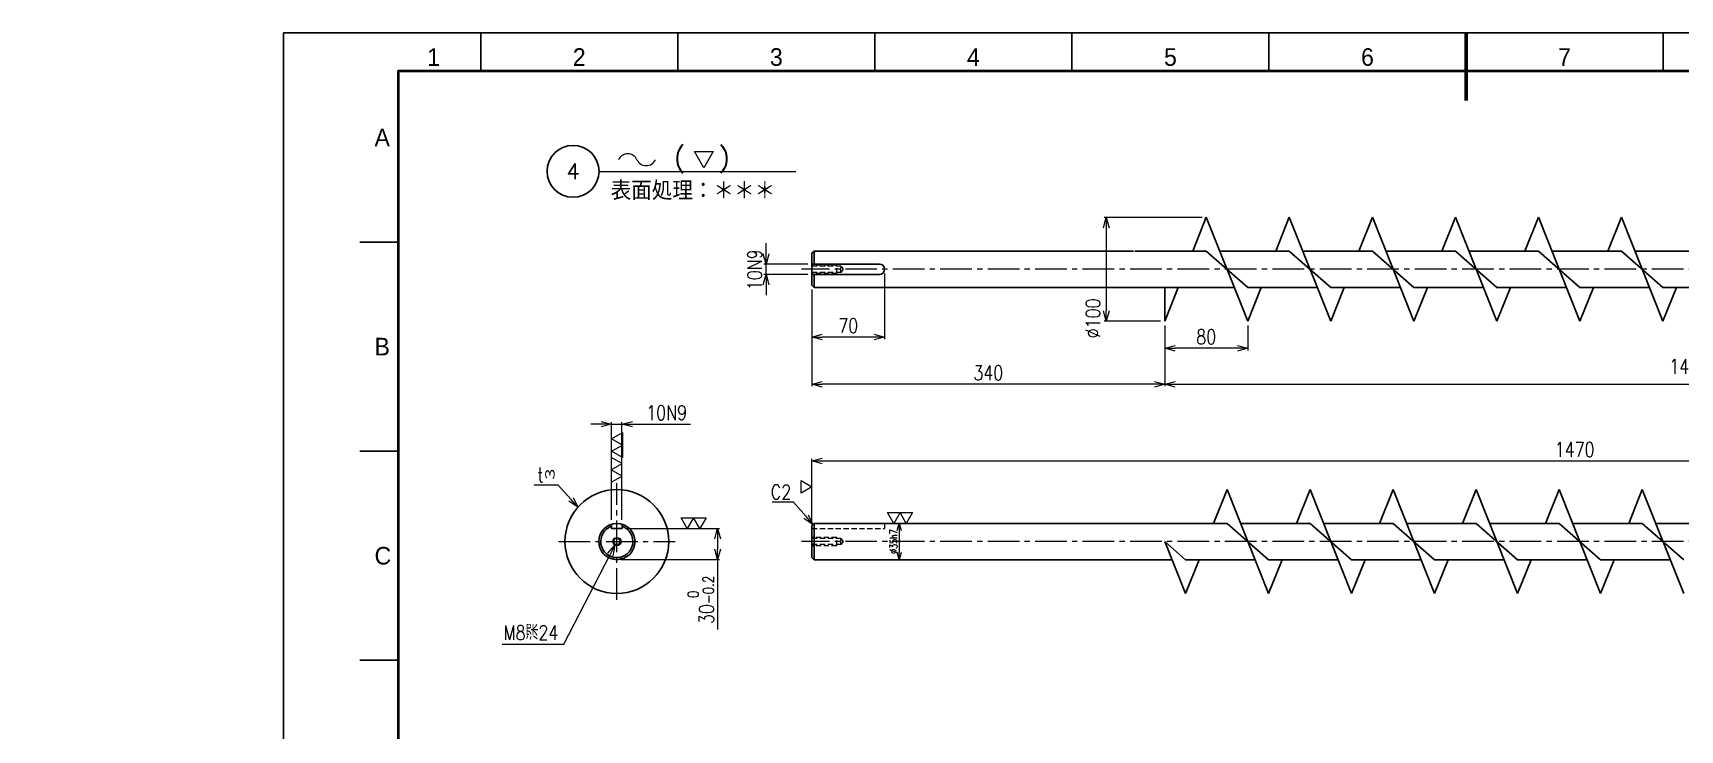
# Model space of a CAD drawing. Header units: millimetres. Extents: x -184 to 4931, y -34 to 1655.
# Drawn here: x 2411 to 3998, y 940 to 1611 of the extents above; entities that cross this region are included whole.
import ezdxf
from ezdxf import colors
from ezdxf.entities.mleader import LeaderData, LeaderLine
from ezdxf.enums import TextEntityAlignment as Align
from ezdxf.math import Vec2, Vec3

# ---------------------------------------------------------------- set-up
doc = ezdxf.new("R2010")
doc.units = ezdxf.units.MM
doc.header["$LTSCALE"] = 1.6
doc.header["$PDMODE"] = 99
doc.header["$PDSIZE"] = 1
doc.linetypes.add('CENTER2', pattern=[28.575, 19.05, -3.175, 3.175, -3.175])
doc.linetypes.add('HIDDEN2', pattern=[4.7625, 3.175, -1.5875])
for name, color, linetype, lineweight in [('02_細線', 5, 'Continuous', 13), ('03_かくれ線', 6, 'HIDDEN2', 13), ('04_中心線', 1, 'CENTER2', 9), ('07_寸法線', 3, 'Continuous', 9), ('99_図枠', 7, 'Continuous', 40)]:
    doc.layers.add(name, color=color, linetype=linetype, lineweight=lineweight)
doc.styles.add('KSS_TXT', font='txt.shx', dxfattribs={"bigfont": 'extfont2.shx'})
doc.styles.get("Standard").update_dxf_attribs({"font": 'txt.shx', "bigfont": 'extfont2.shx'})
doc.styles.add('寸法用', font='simplex.shx', dxfattribs={"width": 0.8, "bigfont": '@extfont2.shx'})
doc.styles.add('表題用', font='MS PGothic.ttf')
doc.dimstyles.new('機械製図用', dxfattribs={"dimtxt": 3.5, "dimasz": 3.5, "dimexe": 2, "dimexo": 0, "dimgap": 1.2, "dimtad": 1, "dimdsep": 46, "dimtxsty": '寸法用', "dimblk": 'OPEN30', "dimcen": 0, "dimclrd": 256, "dimclre": 256, "dimclrt": 7, "dimazin": 2, "dimtm": 1e-09, "dimtfac": 0.75, "dimtmove": 0, "dimatfit": 3, "dimldrblk": 'OPEN30', "dimfxl": 1, "dimlwd": -1, "dimlwe": -1, "dimarcsym": 0})
doc.dimstyles.new('機械製図用$3', dxfattribs={"dimtxt": 3.5, "dimasz": 3.5, "dimexe": 2, "dimexo": 0, "dimgap": 1.2, "dimtad": 1, "dimtih": 1, "dimtoh": 1, "dimdsep": 46, "dimtxsty": '寸法用', "dimblk": 'OPEN30', "dimcen": 0, "dimsd1": 1, "dimclrd": 256, "dimclre": 256, "dimclrt": 7, "dimazin": 2, "dimtm": 1e-09, "dimtfac": 0.75, "dimtofl": 0, "dimtmove": 0, "dimatfit": 3, "dimldrblk": 'OPEN30', "dimfxl": 1, "dimlwd": -1, "dimlwe": -1, "dimarcsym": 0})

# ---------------------------------------------------------------- blocks, each defined once
blk = doc.blocks.new('AM_BALLOON1')
at = {"transparency": 16777216}
blk.add_circle((0, 0), 5, dxfattribs=at)
blk.add_attdef('B_NUMBER', text='', height=3, dxfattribs=at).set_placement((0, 0), align=Align.MIDDLE_CENTER)
blk = doc.blocks.new('_OPEN')
at = {"color": 0, "linetype": 'ByBlock'}
for p, q in [((-1, 0.17), (0, 0)), ((0, 0), (-1, -0.17)), ((0, 0), (-1, 0))]:
    blk.add_line(p, q, dxfattribs=at)
blk = doc.blocks.new('p1ba05')
for centre, start, end in [((-2.95, 0.29), 24.2276, 155.5758), ((0, 1.62), 204.2276, 335.5758)]:
    blk.add_arc(centre, 1.62, start, end)
blk = doc.blocks.new('p1ba01')
for p, q in [((0, 0), (-1.5, 2.6)), ((-1.5, 2.6), (1.5, 2.6)), ((1.5, 2.6), (0, 0))]:
    blk.add_line(p, q)
blk = doc.blocks.new('_Open30')
at = {"color": 0, "linetype": 'ByBlock', "lineweight": -2}
for p, q in [((-1, 0.27), (0, 0)), ((0, 0), (-1, -0.27)), ((0, 0), (-1, 0))]:
    blk.add_line(p, q, dxfattribs=at)
blk = doc.blocks.new('*D261')
at = {"layer": '07_寸法線', "transparency": 16777216}
for p, q in [((3537.1, 1433.5), (3442.7, 1433.5)), ((3444.7, 1423.5), (3444.7, 1343.5)), ((3497.1, 1333.5), (3442.7, 1333.5))]:
    blk.add_line(p, q, dxfattribs=at)
at = {"layer": 'Defpoints', "color": 0, "transparency": 16777216}
for p in [(3541.1, 1433.5), (3444.7, 1333.5), (3501.1, 1333.5)]:
    blk.add_point(p, dxfattribs=at)
at = {"layer": '07_寸法線', "transparency": 16777216, "xscale": 10, "yscale": 10, "zscale": 10}
for p, rotation in [((3444.7, 1433.5), 90), ((3444.7, 1333.5), 270)]:
    blk.add_blockref('_Open30', p, dxfattribs=dict(at, rotation=rotation))
at = {"layer": '07_寸法線', "color": 7, "transparency": 16777216, "insert": (3432, 1336.2), "char_height": 14, "attachment_point": 5, "rotation": 90, "style": '寸法用'}
blk.add_mtext('%%C100', dxfattribs=at)
blk = doc.blocks.new('*D262')
at = {"layer": '07_寸法線', "transparency": 16777216}
for p, q in [((3501.1, 1329.5), (3501.1, 1305.4)), ((3581.1, 1329.5), (3581.1, 1305.4)), ((3571.1, 1307.4), (3511.1, 1307.4))]:
    blk.add_line(p, q, dxfattribs=at)
at = {"layer": 'Defpoints', "color": 0, "transparency": 16777216}
for p in [(3501.1, 1333.5), (3581.1, 1333.5), (3501.1, 1307.4)]:
    blk.add_point(p, dxfattribs=at)
at = {"layer": '07_寸法線', "transparency": 16777216, "xscale": 10, "yscale": 10, "zscale": 10, "rotation": 180}
blk.add_blockref('_Open30', (3501.1, 1307.4), dxfattribs=at)
at = {"layer": '07_寸法線', "transparency": 16777216, "xscale": 10, "yscale": 10, "zscale": 10}
blk.add_blockref('_Open30', (3581.1, 1307.4), dxfattribs=at)
at = {"layer": '07_寸法線', "color": 7, "transparency": 16777216, "insert": (3541.1, 1318.4), "char_height": 14, "attachment_point": 5, "style": '寸法用'}
blk.add_mtext('80', dxfattribs=at)
blk = doc.blocks.new('*D260')
at = {"layer": '07_寸法線', "transparency": 16777216}
for p, q in [((3161.1, 1364), (3161.1, 1270.8)), ((3501.1, 1329.5), (3501.1, 1270.8)), ((3491.1, 1272.8), (3171.1, 1272.8))]:
    blk.add_line(p, q, dxfattribs=at)
at = {"layer": 'Defpoints', "color": 0, "transparency": 16777216}
for p in [(3161.1, 1368), (3501.1, 1333.5), (3161.1, 1272.8)]:
    blk.add_point(p, dxfattribs=at)
at = {"layer": '07_寸法線', "transparency": 16777216, "xscale": 10, "yscale": 10, "zscale": 10, "rotation": 180}
blk.add_blockref('_Open30', (3161.1, 1272.8), dxfattribs=at)
at = {"layer": '07_寸法線', "transparency": 16777216, "xscale": 10, "yscale": 10, "zscale": 10}
blk.add_blockref('_Open30', (3501.1, 1272.8), dxfattribs=at)
at = {"layer": '07_寸法線', "color": 7, "transparency": 16777216, "insert": (3331.1, 1283.8), "char_height": 14, "attachment_point": 5, "style": '寸法用'}
blk.add_mtext('340', dxfattribs=at)
blk = doc.blocks.new('*D263')
at = {"layer": '07_寸法線', "transparency": 16777216}
for p, q in [((3501.1, 1329.5), (3501.1, 1270.8)), ((4621.1, 1329.5), (4621.1, 1270.8)), ((3511.1, 1272.8), (4611.1, 1272.8))]:
    blk.add_line(p, q, dxfattribs=at)
at = {"layer": 'Defpoints', "color": 0, "transparency": 16777216}
for p in [(3501.1, 1333.5), (4621.1, 1333.5), (4621.1, 1272.8)]:
    blk.add_point(p, dxfattribs=at)
at = {"layer": '07_寸法線', "transparency": 16777216, "xscale": 10, "yscale": 10, "zscale": 10, "rotation": 180}
blk.add_blockref('_Open30', (3501.1, 1272.8), dxfattribs=at)
at = {"layer": '07_寸法線', "transparency": 16777216, "xscale": 10, "yscale": 10, "zscale": 10}
blk.add_blockref('_Open30', (4621.1, 1272.8), dxfattribs=at)
at = {"layer": '07_寸法線', "color": 7, "transparency": 16777216, "insert": (4061.1, 1287.5), "char_height": 14, "attachment_point": 5, "style": '寸法用'}
blk.add_mtext('14x80=1120(右巻き)', dxfattribs=at)
blk = doc.blocks.new('*D267')
at = {"layer": '07_寸法線', "transparency": 16777216}
for p, q in [((3161.1, 1140.8), (3161.1, 1200.9)), ((3171.1, 1198.9), (4621.1, 1198.9)), ((4631.1, 1140.8), (4631.1, 1200.9))]:
    blk.add_line(p, q, dxfattribs=at)
at = {"layer": 'Defpoints', "color": 0, "transparency": 16777216}
for p in [(4631.1, 1198.9), (3161.1, 1136.8), (4631.1, 1136.8)]:
    blk.add_point(p, dxfattribs=at)
at = {"layer": '07_寸法線', "transparency": 16777216, "xscale": 10, "yscale": 10, "zscale": 10, "rotation": 180}
blk.add_blockref('_Open30', (3161.1, 1198.9), dxfattribs=at)
at = {"layer": '07_寸法線', "transparency": 16777216, "xscale": 10, "yscale": 10, "zscale": 10}
blk.add_blockref('_Open30', (4631.1, 1198.9), dxfattribs=at)
at = {"layer": '07_寸法線', "color": 7, "transparency": 16777216, "insert": (3896.1, 1209.9), "char_height": 14, "attachment_point": 5, "style": '寸法用'}
blk.add_mtext('1470', dxfattribs=at)
blk = doc.blocks.new('*D258')
at = {"layer": '07_寸法線', "transparency": 16777216}
for p, q in [((3231.1, 1379.5), (3231.1, 1316.2)), ((3161.1, 1364), (3161.1, 1316.2)), ((3221.1, 1318.2), (3171.1, 1318.2))]:
    blk.add_line(p, q, dxfattribs=at)
at = {"layer": 'Defpoints', "color": 0, "transparency": 16777216}
for p in [(3231.1, 1383.5), (3161.1, 1368), (3161.1, 1318.2)]:
    blk.add_point(p, dxfattribs=at)
at = {"layer": '07_寸法線', "transparency": 16777216, "xscale": 10, "yscale": 10, "zscale": 10, "rotation": 180}
blk.add_blockref('_Open30', (3161.1, 1318.2), dxfattribs=at)
at = {"layer": '07_寸法線', "transparency": 16777216, "xscale": 10, "yscale": 10, "zscale": 10}
blk.add_blockref('_Open30', (3231.1, 1318.2), dxfattribs=at)
at = {"layer": '07_寸法線', "color": 7, "transparency": 16777216, "insert": (3196.1, 1329.2), "char_height": 14, "attachment_point": 5, "style": '寸法用'}
blk.add_mtext('70', dxfattribs=at)
blk = doc.blocks.new('*D270')
at = {"layer": '07_寸法線', "transparency": 16777216}
for p, q in [((2958.1, 1234.3), (2948.1, 1234.3)), ((2968.1, 1142), (2968.1, 1236.3)), ((2968.1, 1234.3), (2978.1, 1234.3)), ((2978.1, 1142), (2978.1, 1236.3)), ((2988.1, 1234.3), (3044, 1234.3))]:
    blk.add_line(p, q, dxfattribs=at)
at = {"layer": 'Defpoints', "color": 0, "transparency": 16777216}
for p in [(2978.1, 1234.3), (2968.1, 1138), (2978.1, 1138)]:
    blk.add_point(p, dxfattribs=at)
at = {"layer": '07_寸法線', "transparency": 16777216, "xscale": 10, "yscale": 10, "zscale": 10}
blk.add_blockref('_Open30', (2968.1, 1234.3), dxfattribs=at)
at = {"layer": '07_寸法線', "transparency": 16777216, "xscale": 10, "yscale": 10, "zscale": 10, "rotation": 180}
blk.add_blockref('_Open30', (2978.1, 1234.3), dxfattribs=at)
at = {"layer": '07_寸法線', "color": 7, "transparency": 16777216, "insert": (3021.1, 1245.3), "char_height": 14, "attachment_point": 5, "style": '寸法用'}
blk.add_mtext('10N9', dxfattribs=at)
blk = doc.blocks.new('*D269')
at = {"layer": '07_寸法線', "transparency": 16777216}
for p, q in [((2982.1, 1133.8), (3072.2, 1133.8)), ((3070.2, 1123.8), (3070.2, 1113.8)), ((2977.1, 1103.8), (3072.2, 1103.8)), ((3070.2, 1103.8), (3070.2, 1036.4))]:
    blk.add_line(p, q, dxfattribs=at)
at = {"layer": 'Defpoints', "color": 0, "transparency": 16777216}
for p in [(2978.1, 1133.8), (2973.1, 1103.8), (3070.2, 1103.8)]:
    blk.add_point(p, dxfattribs=at)
at = {"layer": '07_寸法線', "transparency": 16777216, "xscale": 10, "yscale": 10, "zscale": 10}
for p, rotation in [((3070.2, 1133.8), 90), ((3070.2, 1103.8), 270)]:
    blk.add_blockref('_Open30', p, dxfattribs=dict(at, rotation=rotation))
at = {"layer": '07_寸法線', "color": 7, "transparency": 16777216, "insert": (3054, 1065.1), "char_height": 14, "attachment_point": 5, "rotation": 90, "style": '寸法用'}
blk.add_mtext('30{\\H10.5;\\S 0^ -0.2;}', dxfattribs=at)
blk = doc.blocks.new('*D268')
at = {"layer": '07_寸法線', "transparency": 16777216}
for p, q in [((3241.3, 1138.8), (3247.3, 1138.8)), ((3245.3, 1131.8), (3245.3, 1110.8)), ((3241.3, 1103.8), (3247.3, 1103.8))]:
    blk.add_line(p, q, dxfattribs=at)
at = {"layer": 'Defpoints', "color": 0, "transparency": 16777216}
for p in [(3241.3, 1138.8), (3241.3, 1103.8), (3245.3, 1103.8)]:
    blk.add_point(p, dxfattribs=at)
at = {"layer": '07_寸法線', "transparency": 16777216, "xscale": 7, "yscale": 7, "zscale": 7}
for p, rotation in [((3245.3, 1138.8), 90), ((3245.3, 1103.8), 270)]:
    blk.add_blockref('_Open30', p, dxfattribs=dict(at, rotation=rotation))
at = {"layer": '07_寸法線', "color": 7, "transparency": 16777216, "insert": (3239.8, 1121.3), "char_height": 7, "attachment_point": 5, "rotation": 90, "style": '寸法用'}
blk.add_mtext('%%C35h7', dxfattribs=at)
blk = doc.blocks.new('p1ba02')
for p, q in [((-1.5, 2.6), (1.5, 2.6)), ((0, 0), (-1.5, 2.6)), ((1.5, 2.6), (0, 0)), ((3, 0), (1.5, 2.6)), ((1.5, 2.6), (4.5, 2.6)), ((4.5, 2.6), (3, 0))]:
    blk.add_line(p, q)
blk = doc.blocks.new('*D271')
at = {"layer": '07_寸法線', "transparency": 16777216}
for p, q in [((2922.2, 1022.5), (2966.7, 1108.8)), ((2862.6, 1022.5), (2922.2, 1022.5))]:
    blk.add_line(p, q, dxfattribs=at)
at = {"layer": 'Defpoints', "color": 0, "transparency": 16777216}
for p in [(2971.3, 1117.7), (2975, 1124.8)]:
    blk.add_point(p, dxfattribs=at)
at = {"layer": '07_寸法線', "transparency": 16777216, "xscale": 10, "yscale": 10, "zscale": 10, "rotation": 62.71678752415556}
blk.add_blockref('_Open30', (2971.3, 1117.7), dxfattribs=at)
at = {"layer": '07_寸法線', "color": 7, "transparency": 16777216, "insert": (2890.4, 1033.5), "char_height": 14, "attachment_point": 5, "style": '寸法用'}
blk.add_mtext('M8深24', dxfattribs=at)
blk = doc.blocks.new('*D259')
at = {"layer": '07_寸法線', "transparency": 16777216}
for p, q in [((3116.9, 1398.5), (3116.9, 1408.5)), ((3157.1, 1388.5), (3114.9, 1388.5)), ((3116.9, 1378.5), (3116.9, 1388.5)), ((3157.1, 1378.5), (3114.9, 1378.5)), ((3116.9, 1368.5), (3116.9, 1358.5))]:
    blk.add_line(p, q, dxfattribs=at)
at = {"layer": 'Defpoints', "color": 0, "transparency": 16777216}
for p in [(3116.9, 1388.5), (3161.1, 1388.5), (3161.1, 1378.5)]:
    blk.add_point(p, dxfattribs=at)
at = {"layer": '07_寸法線', "transparency": 16777216, "xscale": 10, "yscale": 10, "zscale": 10}
for p, rotation in [((3116.9, 1388.5), 270), ((3116.9, 1378.5), 90)]:
    blk.add_blockref('_Open30', p, dxfattribs=dict(at, rotation=rotation))
at = {"layer": '07_寸法線', "color": 7, "transparency": 16777216, "insert": (3105.9, 1383), "char_height": 14, "attachment_point": 5, "rotation": 90, "style": '寸法用'}
blk.add_mtext('10N9', dxfattribs=at)

msp = doc.modelspace()

# ---------------------------------------------------------------- linework, layer by layer
at = {"color": 0}
for p, q in [((3528.132, 1401.046), (3541.132, 1433.546)), ((3541.132, 1433.546), (3581.132, 1333.546)), ((3608.132, 1401.046), (3621.132, 1433.546)), ((3621.132, 1433.546), (3661.133, 1333.546)), ((3688.133, 1401.046), (3701.133, 1433.546)), ((3701.133, 1433.546), (3741.133, 1333.546)), ((3768.133, 1401.046), (3781.133, 1433.546)), ((3781.133, 1433.546), (3821.133, 1333.546)), ((3848.133, 1401.046), (3861.133, 1433.546)), ((3861.133, 1433.546), (3901.133, 1333.546)), ((3928.133, 1401.046), (3941.133, 1433.546)), ((3941.133, 1433.546), (3981.133, 1333.546)), ((3163.132, 1401.046), (3161.132, 1399.046)), ((3161.132, 1399.046), (3161.132, 1368.046)), ((3471.132, 1401.046), (3163.132, 1401.046)), ((3163.132, 1388.546), (3163.132, 1401.046)), ((3541.132, 1401.046), (3472.132, 1401.046)), ((3541.132, 1401.046), (3581.132, 1366.047)), ((3621.132, 1401.046), (3661.133, 1366.047)), ((3701.133, 1401.046), (3741.133, 1366.047)), ((3781.133, 1401.046), (3821.133, 1366.047)), ((3861.133, 1401.046), (3901.133, 1366.047)), ((3941.133, 1401.046), (3981.133, 1366.047)), ((3226.132, 1388.546), (3161.132, 1388.546)), ((3226.132, 1378.546), (3161.132, 1378.546)), ((3161.132, 1368.046), (3163.132, 1366.046)), ((3163.132, 1378.546), (3163.132, 1366.046)), ((3471.132, 1366.046), (3163.132, 1366.046)), ((3568.132, 1366.047), (3471.132, 1366.047)), ((3501.132, 1366.047), (3501.132, 1333.546)), ((3501.132, 1333.546), (3514.133, 1366.047)), ((3581.132, 1333.546), (3594.133, 1366.047)), ((3661.133, 1333.546), (3674.133, 1366.047)), ((3741.133, 1333.546), (3754.133, 1366.047)), ((3821.133, 1333.546), (3834.133, 1366.047)), ((3901.133, 1333.546), (3914.133, 1366.047)), ((3981.133, 1333.546), (3994.133, 1366.047)), ((3548.132, 1138.772), (3561.132, 1171.272)), ((3561.132, 1171.272), (3601.132, 1071.272)), ((3628.132, 1138.772), (3641.132, 1171.272)), ((3641.132, 1171.272), (3681.133, 1071.272)), ((3708.133, 1138.772), (3721.133, 1171.272)), ((3721.133, 1171.272), (3761.133, 1071.272)), ((3788.133, 1138.772), (3801.133, 1171.272)), ((3801.133, 1171.272), (3841.133, 1071.272)), ((3868.133, 1138.772), (3881.133, 1171.272)), ((3881.133, 1171.272), (3921.133, 1071.272)), ((3948.133, 1138.772), (3961.133, 1171.272)), ((3961.133, 1171.272), (4001.133, 1071.272)), ((3163.132, 1138.772), (3161.132, 1136.772)), ((3161.132, 1136.772), (3161.132, 1105.772)), ((3163.132, 1103.772), (3163.132, 1138.772)), ((3561.132, 1138.772), (3163.132, 1138.772)), ((3561.132, 1138.772), (3601.132, 1103.772)), ((3641.132, 1138.772), (3681.132, 1103.772)), ((3721.133, 1138.772), (3761.133, 1103.772)), ((3801.133, 1138.772), (3841.133, 1103.772)), ((3881.133, 1138.772), (3921.133, 1103.772)), ((3961.133, 1138.772), (4001.133, 1103.772)), ((3501.132, 1121.272), (3521.132, 1103.772)), ((3501.132, 1121.271), (3521.132, 1071.272)), ((3161.132, 1105.772), (3163.132, 1103.772)), ((3508.132, 1103.772), (3163.132, 1103.772)), ((3521.132, 1071.272), (3534.132, 1103.772)), ((3601.132, 1071.272), (3614.132, 1103.772)), ((3681.133, 1071.272), (3694.133, 1103.772)), ((3761.133, 1071.272), (3774.133, 1103.772)), ((3841.133, 1071.272), (3854.133, 1103.772)), ((3921.133, 1071.272), (3934.133, 1103.772))]:
    msp.add_line(p, q, dxfattribs=at)
for points in [[(3621.132, 1401.046), (3554.132, 1401.046)], [(3701.133, 1401.046), (3634.132, 1401.046)], [(3781.133, 1401.046), (3714.133, 1401.046)], [(3861.133, 1401.046), (3794.133, 1401.046)], [(3941.133, 1401.046), (3874.133, 1401.046)], [(4021.133, 1401.046), (3954.133, 1401.046)], [(3581.132, 1366.047), (3648.132, 1366.047)], [(3661.133, 1366.047), (3728.132, 1366.047)], [(3741.133, 1366.047), (3808.133, 1366.047)], [(3821.133, 1366.047), (3888.133, 1366.047)], [(3901.133, 1366.047), (3968.133, 1366.047)], [(3981.133, 1366.047), (4048.133, 1366.047)], [(2968.141, 1138.042), (2968.141, 1133.772), (2978.141, 1133.772), (2978.141, 1138.042)], [(3641.132, 1138.772), (3574.132, 1138.772)], [(3721.132, 1138.772), (3654.132, 1138.772)], [(3801.133, 1138.772), (3734.132, 1138.772)], [(3881.133, 1138.772), (3814.133, 1138.772)], [(3961.133, 1138.772), (3894.133, 1138.772)], [(4041.133, 1138.772), (3974.133, 1138.772)], [(3521.132, 1103.772), (3588.132, 1103.772)], [(3601.132, 1103.772), (3668.133, 1103.772)], [(3681.133, 1103.772), (3748.133, 1103.772)], [(3761.133, 1103.772), (3828.133, 1103.772)], [(3841.132, 1103.772), (3908.133, 1103.772)], [(3921.133, 1103.772), (3988.133, 1103.772)]]:
    msp.add_lwpolyline(points, dxfattribs=at)
for radius in [50, 17.5]:
    msp.add_circle((2973.141, 1121.272), radius, dxfattribs=at)
msp.add_circle((2973.141, 1121.272), 3)
for start, end in [(0, 90), (270, 0)]:
    msp.add_arc((3226.132, 1383.546), 5, start, end, dxfattribs=at)
msp.add_arc((2973.141, 1121.272), 15.5, 108.86226, 71.13774)
at = {"layer": '02_細線'}
msp.add_circle((2973.141, 1121.272), 4, dxfattribs=at)
at = {"layer": '03_かくれ線'}
for p, q in [((3185.132, 1387.546), (3161.132, 1387.546)), ((3189.132, 1386.546), (3161.132, 1386.546)), ((3185.132, 1379.546), (3185.132, 1387.546)), ((3189.132, 1380.546), (3189.132, 1386.546)), ((3189.132, 1386.546), (3191.134, 1383.546)), ((3191.134, 1383.546), (3189.132, 1380.546)), ((3189.132, 1380.546), (3161.132, 1380.546)), ((3185.132, 1379.546), (3161.132, 1379.546)), ((3161.132, 1133.772), (3231.132, 1133.772)), ((3231.132, 1138.772), (3231.132, 1133.772)), ((3185.132, 1125.272), (3161.132, 1125.272)), ((3189.132, 1124.272), (3161.132, 1124.272)), ((3189.132, 1118.272), (3161.132, 1118.272)), ((3185.132, 1117.272), (3161.132, 1117.272)), ((3185.132, 1117.272), (3185.132, 1125.272)), ((3189.132, 1118.272), (3189.132, 1124.272)), ((3189.132, 1124.272), (3191.134, 1121.272)), ((3191.134, 1121.272), (3189.132, 1118.272))]:
    msp.add_line(p, q, dxfattribs=at)
at = {"layer": '04_中心線'}
for p, q in [((4641.132, 1383.546), (3151.132, 1383.546)), ((2973.141, 1065.198), (2973.141, 1177.345)), ((2917.067, 1121.272), (3029.214, 1121.272)), ((4641.132, 1121.272), (3151.132, 1121.272))]:
    msp.add_line(p, q, dxfattribs=at)
at = {"layer": '07_寸法線'}
msp.add_line((2955.98, 1477.831), (3145.726, 1477.831), dxfattribs=at)
at = {"layer": '99_図枠', "lineweight": 25}
for p, q in [((2841.972, 1574.349), (2841.972, 1611.12)), ((3031.854, 1574.349), (3031.854, 1611.12)), ((3221.736, 1574.349), (3221.736, 1611.12)), ((3411.618, 1574.349), (3411.618, 1611.12)), ((3601.5, 1574.349), (3601.5, 1611.12)), ((3981.264, 1574.349), (3981.264, 1611.12)), ((2762.292, 1409.709), (2725.52, 1409.709)), ((2762.292, 1208.299), (2725.52, 1208.299)), ((2762.292, 1006.888), (2725.52, 1006.888))]:
    msp.add_line(p, q, dxfattribs=at)
at = {"layer": '99_図枠', "lineweight": 53}
msp.add_line((3791.382, 1611.12), (3791.382, 1546.063), dxfattribs=at)
at = {"layer": '99_図枠'}
msp.add_lwpolyline([(2762.292, 36.607), (4893.903, 36.607), (4893.903, 1574.349), (2762.292, 1574.349)], close=True, dxfattribs=at)
at = {"layer": 'Defpoints'}
msp.add_lwpolyline([(2652.09, 0), (4930.674, 0), (4930.674, 1611.12), (2652.09, 1611.12)], close=True, dxfattribs=at)

# ---------------------------------------------------------------- block references
at = {"layer": '07_寸法線'}
for name, p, xscale, yscale, zscale in [('p1ba05', (3001.396, 1483.302), 6, 6, 6), ('p1ba01', (3056.842, 1481.329), 6, 6, 6), ('p1ba02', (3041.058, 1133.772), 4, 4, 4), ('p1ba02', (3240.007, 1138.772), 4, 4, 4)]:
    msp.add_blockref(name, p, dxfattribs=dict(at, xscale=xscale, yscale=yscale, zscale=zscale))
at = {"layer": '07_寸法線', "yscale": 4, "zscale": 4}
for name, p, xscale, rotation in [('p1ba02', (2968.141, 1220.238), 4, 270), ('p1ba02', (2978.141, 1196.324), -4, 90), ('p1ba01', (3161.132, 1173.889), 4, 90)]:
    msp.add_blockref(name, p, dxfattribs=dict(at, xscale=xscale, rotation=rotation))

# ---------------------------------------------------------------- texts
at = {"layer": '07_寸法線', "style": 'KSS_TXT'}
for s, p in [('(  )', (3028.175, 1482.149)), ('表面処理：＊＊＊', (2967.229, 1450.238))]:
    msp.add_text(s, height=18, dxfattribs=at).set_placement(p)
at = {"layer": '99_図枠', "lineweight": 13, "style": '表題用'}
for s, p in [('1', (2796.586, 1574.349)), ('2', (2936.913, 1574.349)), ('3', (3126.795, 1574.349)), ('4', (3316.677, 1574.349)), ('5', (3506.559, 1574.349)), ('6', (3696.441, 1574.349)), ('7', (3886.323, 1574.349))]:
    msp.add_text(s, height=16.971, dxfattribs=at).set_placement(p, align=Align.BOTTOM_CENTER)
for s, p in [('A', (2739.663, 1510.415)), ('B', (2739.663, 1309.004)), ('C', (2739.663, 1107.594))]:
    msp.add_text(s, height=16.971, dxfattribs=at).set_placement(p, align=Align.MIDDLE_LEFT)

# ---------------------------------------------------------------- dimensions: what is measured, and where the dimension line sits
at = {"layer": '07_寸法線'}
for base, p1, p2, text, picture, middle in [((3444.675, 1333.546), (3541.132, 1433.546), (3501.132, 1333.546), '%%C<>', '*D261', (3431.985, 1336.205)), ((3116.922, 1388.546), (3161.132, 1378.546), (3161.132, 1388.546), '<>N9', '*D259', (3105.922, 1382.994))]:
    dim = msp.add_linear_dim(base=base, p1=p1, p2=p2, angle=90, text=text, dimstyle='機械製図用', override={"dimtxt": 14, "dimasz": 10, "dimexo": 4, "dimgap": 4, "dimtmove": 2}, dxfattribs=at)
    dim.commit()
    dim.dimension.update_dxf_attribs({"geometry": picture, "text_midpoint": middle, "dimtype": 160})
for base, p1, p2, picture, middle in [((3161.132, 1318.209), (3231.132, 1383.546), (3161.132, 1368.046), '*D258', (3196.132, 1329.209)), ((3161.132, 1272.808), (3501.132, 1333.546), (3161.132, 1368.046), '*D260', (3331.132, 1283.808)), ((3501.132, 1307.402), (3581.132, 1333.546), (3501.132, 1333.546), '*D262', (3541.132, 1318.402)), ((4631.132, 1198.903), (3161.132, 1136.772), (4631.132, 1136.772), '*D267', (3896.132, 1209.903))]:
    dim = msp.add_linear_dim(base=base, p1=p1, p2=p2, dimstyle='機械製図用', override={"dimtxt": 14, "dimasz": 10, "dimexo": 4, "dimgap": 4}, dxfattribs=at)
    dim.commit()
    dim.dimension.update_dxf_attribs({"geometry": picture, "text_midpoint": middle})
for base, p1, p2, text, picture, middle in [((4621.133, 1272.808), (3501.132, 1333.546), (4621.133, 1333.543), '14x80=<>(右巻き)', '*D263', (4061.133, 1287.475)), ((2978.141, 1234.286), (2968.141, 1138.042), (2978.141, 1138.042), '<>N9', '*D270', (3021.074, 1245.286))]:
    dim = msp.add_linear_dim(base=base, p1=p1, p2=p2, text=text, dimstyle='機械製図用', override={"dimtxt": 14, "dimasz": 10, "dimexo": 4, "dimgap": 4}, dxfattribs=at)
    dim.commit()
    dim.dimension.update_dxf_attribs({"geometry": picture, "text_midpoint": middle})
dim = msp.add_linear_dim(base=(3070.25, 1103.772), p1=(2978.141, 1133.772), p2=(2973.141, 1103.772), angle=90, dimstyle='機械製図用', override={"dimtxt": 14, "dimasz": 10, "dimexo": 4, "dimgap": 4, "dimtol": 1, "dimlim": 0, "dimtm": 0.2}, dxfattribs=at)
dim.commit()
dim.dimension.update_dxf_attribs({"geometry": '*D269', "text_midpoint": (3054, 1065.105)})
dim = msp.add_linear_dim(base=(3245.259, 1103.772), p1=(3241.285, 1138.772), p2=(3241.285, 1103.772), angle=270, text='%%C<>h7', dimstyle='機械製図用', override={"dimtxt": 7, "dimasz": 7, "dimgap": 2}, dxfattribs=at)
dim.commit()
dim.dimension.update_dxf_attribs({"geometry": '*D268', "text_midpoint": (3239.759, 1121.272)})
dim = msp.add_diameter_dim_2p(p1=(2974.974, 1124.827), p2=(2971.307, 1117.716), text='M8深24', dimstyle='機械製図用$3', override={"dimtxt": 14, "dimasz": 10, "dimgap": 4}, dxfattribs=at)
dim.commit()
dim.dimension.update_dxf_attribs({"geometry": '*D271', "text_midpoint": (2890.386, 1022.453), "dimtype": 163})

# ---------------------------------------------------------------- leaders
ml = msp.add_multileader_block('Standard', dxfattribs=at)
ml.set_content('AM_BALLOON1', color=256, scale=5)
ml.set_attribute('B_NUMBER', '4', width=0)
ml.set_leader_properties(color=256, linetype='ByLayer', lineweight=-1)
ml.set_arrow_properties(name='OPEN')
ml.build(insert=Vec2(0, 0))
ml.multileader.update_dxf_attribs({"leader_type": 0, "has_dogleg": 0, "text_right_attachment_type": 6, "dogleg_length": 0, "arrow_head_size": 10, "scale": 2.5, "block_connection_type": 1})
ctx = ml.context
ctx.base_point, ctx.scale, ctx.char_height, ctx.arrow_head_size, ctx.landing_gap_size, ctx.plane_origin = Vec3(2930.951, 1477.851), 2.5, 20, 10, 10, Vec3(2930.951, 1477.851)
ctx.right_attachment, ctx.attachment_type = 6, 1
notes = []
notes.append((ctx, [(0, (0, 0, 0), (0, 0), (1, 0), 1, [])]))
ctx.block.insert = Vec3(2930.951, 1477.851)
ml = msp.add_multileader_mtext('Standard', dxfattribs=at)
ml.set_content('t３', color=7, style='寸法用')
ml.set_leader_properties(color=256, linetype='ByLayer', lineweight=-1)
ml.set_arrow_properties(name='OPEN30')
ml.build(insert=Vec2(0, 0))
ml.multileader.update_dxf_attribs({"has_dogleg": 0, "text_left_attachment_type": 6, "text_right_attachment_type": 6, "arrow_head_size": 10})
ctx = ml.context
ctx.base_point, ctx.char_height, ctx.arrow_head_size, ctx.plane_origin = Vec3(2897, 1175.66), 14, 10, Vec3(2935.607, 1154.305)
ctx.left_attachment, ctx.right_attachment, ctx.text_align_type = 6, 6, 2
notes.append((ctx, [(1, (1, 1, 0), (2924.68, 1175.66), (-1, 0), 8, [(0, [(2935.607, 1154.305)], 0, [])])]))
ctx.mtext.insert, ctx.mtext.alignment, ctx.mtext.flow_direction = Vec3(2914.68, 1192.46), 3, 5
ml = msp.add_multileader_mtext('Standard', dxfattribs=at)
ml.set_content('C2', color=7, style='寸法用')
ml.set_leader_properties(color=256, linetype='ByLayer', lineweight=-1)
ml.set_arrow_properties(name='OPEN30')
ml.build(insert=Vec2(0, 0))
ml.multileader.update_dxf_attribs({"has_dogleg": 0, "text_left_attachment_type": 6, "text_right_attachment_type": 6, "arrow_head_size": 10})
ctx = ml.context
ctx.base_point, ctx.char_height, ctx.arrow_head_size, ctx.plane_origin = Vec3(3120.539, 1159.126), 14, 10, Vec3(3162.132, 1137.772)
ctx.left_attachment, ctx.right_attachment, ctx.text_align_type = 6, 6, 2
notes.append((ctx, [(1, (1, 1, 0), (3151.205, 1159.126), (-1, 0), 8, [(0, [(3162.132, 1137.772)], 0, [])])]))
ctx.mtext.insert, ctx.mtext.alignment, ctx.mtext.flow_direction = Vec3(3141.205, 1175.926), 3, 5
for ctx, leaders in notes:
    for number, flags, end, landing, length, lines in leaders:
        leader = LeaderData()
        leader.index, (leader.has_last_leader_line, leader.has_dogleg_vector, leader.attachment_direction) = number, flags
        leader.last_leader_point, leader.dogleg_vector, leader.dogleg_length = Vec3(end), Vec3(landing), length
        for number, points, colour, breaks in lines:
            line = LeaderLine()
            line.index, line.vertices, line.color, line.breaks = number, Vec3.list(points), colors.encode_raw_color(colour), breaks
            leader.lines.append(line)
        ctx.leaders.append(leader)

doc.saveas('drawing.dxf')
